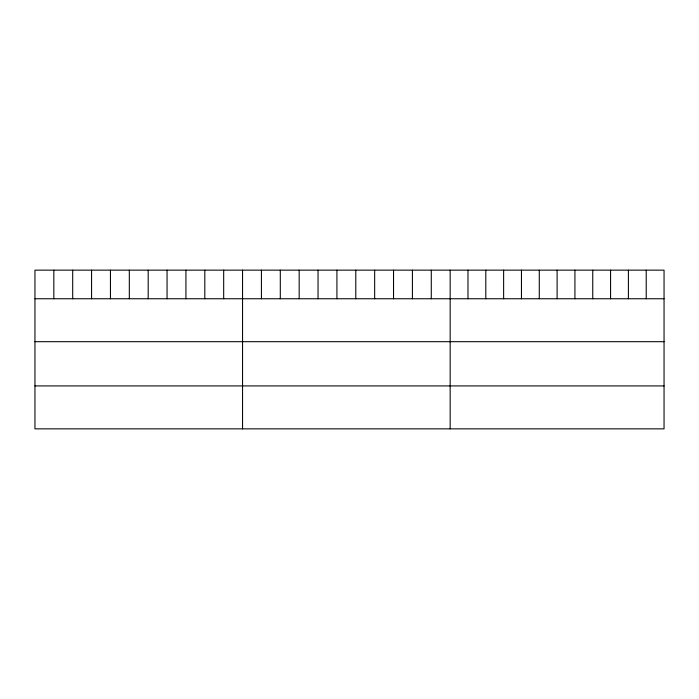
<?xml version="1.0" encoding="UTF-8"?>
<svg xmlns="http://www.w3.org/2000/svg" width="699" height="699" viewBox="0 0 699 699"><rect width="100%" height="100%" fill="white"/><g stroke="black" fill="none" stroke-linecap="round" stroke-linejoin="round"><path stroke-width="1.05" d="M664.05 298.753L664.05 428.854L34.95 428.854L34.95 270.146L664.05 270.146L664.05 298.753L34.95 298.753M34.95 341.689L664.05 341.689M34.95 385.918L664.05 385.918M646.226 270.146L646.226 298.753M628.401 270.146L628.401 298.753M610.577 270.146L610.577 298.753M592.752 270.146L592.752 298.753M574.928 270.146L574.928 298.753M557.103 270.146L557.103 298.753M539.279 270.146L539.279 298.753M521.454 270.146L521.454 298.753M503.63 270.146L503.63 298.753M485.805 270.146L485.805 298.753M467.981 270.146L467.981 298.753M450.156 270.146L450.156 428.854M431.283 270.146L431.283 298.753M412.41 270.146L412.41 298.753M393.537 270.146L393.537 298.753M374.664 270.146L374.664 298.753M355.791 270.146L355.791 298.753M336.918 270.146L336.918 298.753M318.045 270.146L318.045 298.753M299.172 270.146L299.172 298.753M280.299 270.146L280.299 298.753M261.426 270.146L261.426 298.753M242.553 270.146L242.553 428.854M223.68 270.146L223.68 298.753M204.807 270.146L204.807 298.753M185.934 270.146L185.934 298.753M167.061 270.146L167.061 298.753M148.188 270.146L148.188 298.753M129.315 270.146L129.315 298.753M110.442 270.146L110.442 298.753M91.569 270.146L91.569 298.753M72.696 270.146L72.696 298.753M53.823 270.146L53.823 298.753"/></g></svg>
